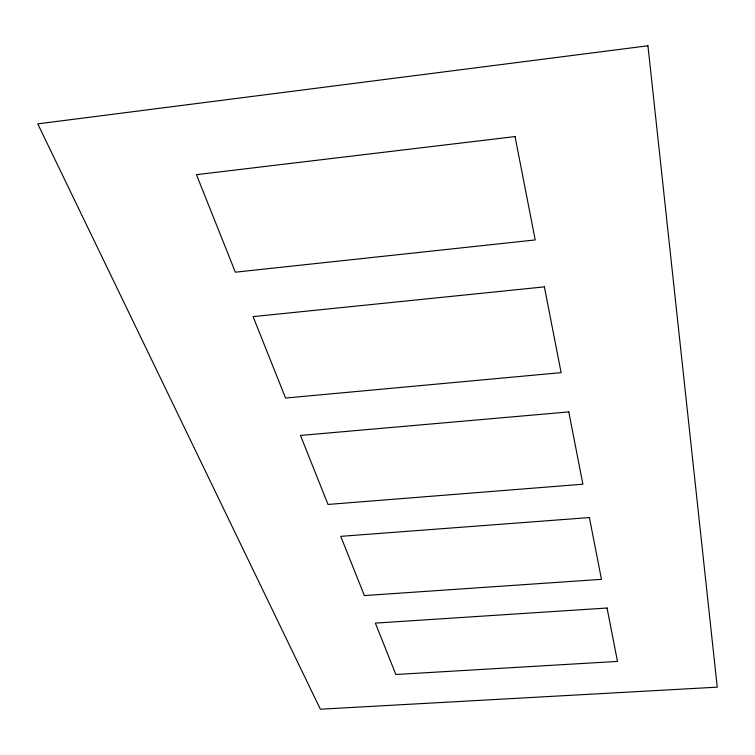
<?xml version="1.0" encoding="UTF-8"?>
<svg xmlns="http://www.w3.org/2000/svg" width="755" height="755" viewBox="0 0 755 755"><rect width="100%" height="100%" fill="white"/><g stroke="black" fill="none" stroke-linecap="round" stroke-linejoin="round"><path stroke-width="1.13" d="M647.95 45.781L37.75 123.877L320.356 709.219L717.25 687.154L647.95 45.781M515.042 136.57L196.451 174.669L235.352 272.187L535.22 239.939L515.042 136.57M544.383 286.872L253.085 316.619L285.569 398.045L561.116 372.64L544.383 286.872M568.779 411.909L300.481 435.437L328.01 504.444L582.898 484.21L568.779 411.909M589.4 517.562L340.741 536.343L364.372 595.572L601.461 579.34L589.4 517.562M607.058 608.011L375.358 623.111L395.856 674.508L617.477 661.408L607.058 608.011"/></g></svg>
